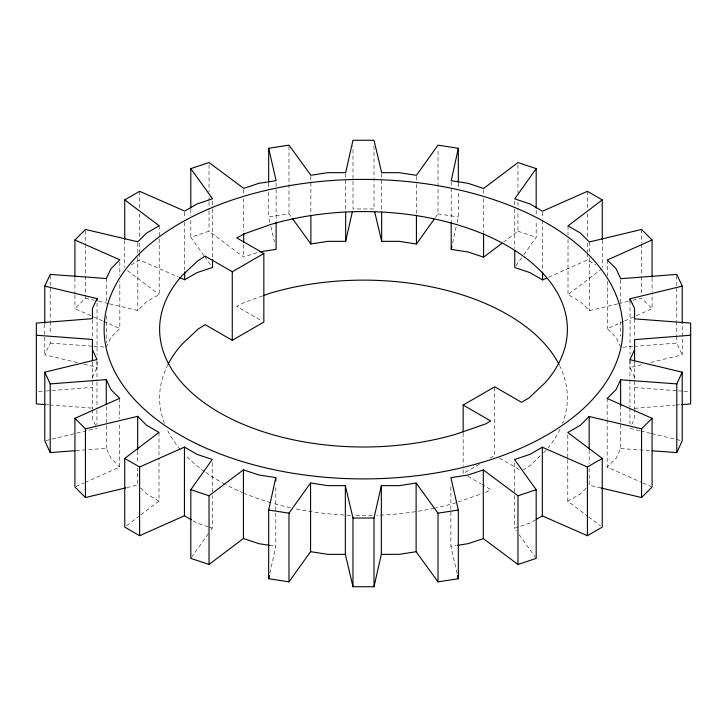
<?xml version="1.0" encoding="UTF-8"?>
<svg xmlns="http://www.w3.org/2000/svg" width="727" height="727" viewBox="0 0 727 727"><rect width="100%" height="100%" fill="white"/><g stroke="black" fill="none" stroke-linecap="round" stroke-linejoin="round"><path stroke-width="0.55" stroke-dasharray="3.63 2.73" d="M269.862 573.312L275.797 546.295L275.797 485.491M452.621 242.909L456.192 226.697M457.138 222.38L458.328 216.973L458.328 192.201M77.444 362.619L44.774 354.821L50.218 343.099L50.218 338.591M92.429 377.24L97.054 367.289L97.054 360.537M106.369 347.215L110.904 337.437L119.828 328.513L119.828 281.222M620.631 405.684L620.631 448.477L616.096 458.246L607.172 467.17L641.868 482.51M631.799 424.414L634.571 418.443L634.571 410.564M191.465 557.464L208.34 533.636M210.939 529.965L212.239 528.129L212.239 495.478M516.061 265.718L523.204 255.64M523.849 254.723L536.181 237.302L536.181 220.417M435.4 217.491L438.017 213.829L438.017 148.517M102.48 320.843L74.926 308.666L85.441 298.143L85.441 246.353M109.45 303.813L137.83 310.511L146.59 301.75L159.213 294.471L159.213 237.038M585.98 488.362L580.41 493.933L567.787 501.221L587.752 516.206M540.334 455.838L529.047 466.47L523.385 469.742M543.56 452.803L545.168 451.285A203.887 117.719 0 0 0 547.404 448.677M126.534 525.739L140.057 515.47M140.956 514.789L158.986 501.094L158.986 458.301M617.623 303.886L589.333 310.674L580.41 301.75L568.014 294.599L601.365 269.263M503.493 242.155L517.969 231.231L517.969 210.966M131.242 264.828L139.602 259.993L178.524 277.069M479.42 464.217L463.154 473.613L463.154 466.87M489.953 458.146L494.733 455.384L494.733 386.828M485.572 492.497L490.716 489.525L482.165 484.582M535.663 519.769L529.938 523.077L514.489 528.229L516.461 530.964M75.935 486.572L84.078 482.928M85.095 482.474L119.673 467.016L119.673 423.096M620.713 347.388L616.096 337.437L607.327 328.677L623.602 321.398M624.62 320.943L652.074 308.666L652.074 292.899M548.667 277.187L587.398 259.993L595.758 264.828M262.52 295.934L244.635 302.268L236.766 306.449L261.911 320.961M458.164 501.984L482.364 493.424M203.969 255.586L190.819 237.302L209.031 231.231L243.69 257.067L257.858 252.351M45.865 440.598L96.973 428.221M634.571 377.24L630.027 367.471L643.077 364.309M650.692 362.464L682.226 354.821L682.226 324.424M618.713 303.632L628.501 301.278M632.853 300.233L641.559 298.143L652.074 308.666M126.789 487.626L137.667 485.018L137.667 468.124M269.908 222.371L268.672 216.973L288.982 213.829L291.636 217.482M457.092 573.321L450.894 546.341L456.274 545.514M38.595 391.599L45.319 391.062M46.446 390.981L50.935 390.626M52.053 390.535L92.429 387.355M634.571 408.329L674.947 405.148M676.065 405.066L680.554 404.712M622.957 347.215L633.044 346.443M634.171 346.361L676.782 343.099L682.226 354.821M76.008 450.622L106.287 448.295L110.904 458.246L119.673 467.016M50.218 343.099L92.892 346.225M94.019 346.306L104.125 347.043M620.631 448.477L650.956 450.704M634.571 387.546L677.191 390.753M678.309 390.844L682.798 391.181M683.916 391.262L688.405 391.608M46.446 404.675L48.691 404.848M49.809 404.93L92.429 408.147M438.017 213.829L458.328 216.973M269.453 545.314L275.797 546.295M85.441 298.143L94.174 300.206M98.536 301.242L108.359 303.559M601.174 488.008L589.17 485.173L589.17 468.279M629.946 428.394L639.751 430.738M640.841 430.993L650.638 433.337M651.728 433.592L681.135 440.607M83.987 364.172L97.054 367.289M517.969 231.231L536.181 237.302M208.195 526.784L197.062 523.077L192.21 520.268M209.203 527.12L212.239 528.129M642.895 482.964L651.056 486.572M103.498 321.298L119.828 328.513M499.513 458.137L519.587 469.724M467.906 476.358L481.21 484.037M158.986 501.094L146.59 493.933L139.157 486.499M588.661 516.888L600.447 525.748M127.452 270.626L159.213 294.471M519.087 534.618L535.526 557.464M204.623 256.495L210.539 264.719M95.61 425.286L92.429 418.443L92.429 410.21M270.898 226.688L274.37 241.791M676.782 275.533L676.782 320.571M676.782 321.697L676.782 335.211M676.782 336.337L676.782 343.099M652.074 278.259L652.074 291.772M641.559 229.459L641.559 242.972M641.559 244.099L641.559 275.624M641.559 276.751L641.559 294.771M634.571 318.853L634.571 338M634.571 362.146L634.571 409.437M630.027 301.033L630.027 353.958M630.027 360.71L630.027 367.471M629.946 359.711L629.946 378.849M629.946 379.976L629.946 407.002M629.946 408.129L629.946 423.896M620.713 279.822L620.713 305.722M620.713 321.488L620.713 336.128M607.327 259.984L607.327 275.751M607.327 281.385L607.327 328.677M607.172 398.487L607.172 418.752M607.172 419.879L607.172 467.17M602.265 240.428L602.265 267.454M589.333 241.982L589.333 252.124M589.333 257.749L589.333 310.674M589.17 450.267L589.17 463.781M587.398 191.31L587.398 209.321M587.398 213.829L587.398 238.601M587.398 243.1L587.398 252.115M587.398 253.241L587.398 259.993M568.014 225.906L568.014 234.921M568.014 239.419L568.014 294.599M567.787 434.782L567.787 458.428M567.787 459.555L567.787 501.221M542.56 212.339L542.56 219.091M542.56 220.217L542.56 270.889M536.181 210.285L536.181 215.91M517.969 164.802L517.969 192.946M517.969 201.961L517.969 209.839M514.761 201.115L514.761 207.877M514.761 209.003L514.761 248.416M514.489 462.917L514.489 494.442M514.489 495.569L514.489 528.229M483.582 189.602L483.582 194.1M483.582 198.607L483.582 232.386M463.154 433.156L463.154 465.743M458.328 183.195L458.328 187.693M451.203 181.832L451.203 221.244M450.894 486.663L450.894 546.341M416.426 176.452L416.426 183.204M416.426 184.331L416.426 214.738M381.657 173.78L381.657 210.939M374.014 145.909L374.014 208.967L352.986 208.967L352.986 145.909M345.652 173.78L345.652 210.939M310.883 176.397L310.883 214.683M288.982 146.272L288.982 213.829M276.106 182.904L276.106 221.19M268.672 183.195L268.672 187.693M268.672 192.201L268.672 216.973M243.69 189.511L243.69 194.009M243.69 198.516L243.69 231.168M243.69 244.681L243.69 257.067M212.511 201.025L212.511 207.786M212.511 208.913L212.511 258.458M212.239 462.826L212.239 494.351M209.031 164.802L209.031 191.828M209.031 197.453L209.031 200.834M209.031 201.961L209.031 209.839M209.031 210.966L209.031 231.231M190.819 209.158L190.819 215.91M190.819 220.417L190.819 237.302M184.667 212.202L184.667 217.836M184.667 222.344L184.667 269.635M159.213 225.779L159.213 235.912M158.986 432.401L158.986 457.174M139.602 191.31L139.602 209.321M139.602 213.829L139.602 238.601M139.602 243.1L139.602 252.115M139.602 253.241L139.602 259.993M137.83 242.954L137.83 253.087M137.83 257.594L137.83 310.511M137.667 451.231L137.667 463.617M124.735 240.428L124.735 267.454M119.828 262.083L119.828 275.597M119.673 398.323L119.673 418.598M106.369 278.523L106.369 302.168M106.369 315.682L106.369 342.708M106.287 406.638L106.287 424.65M106.287 425.777L106.287 448.295M97.054 303.104L97.054 354.903M96.973 360.656L96.973 380.93M96.973 382.057L96.973 409.083M96.973 410.201L96.973 424.841M92.429 319.798L92.429 337.828M92.429 362.146L92.429 409.437M85.441 230.586L85.441 245.226M74.926 278.259L74.926 294.026M74.926 295.153L74.926 308.666M50.218 275.533L50.218 320.571M50.218 321.697L50.218 334.084M44.774 324.424L44.774 354.821M559.49 365.39A203.887 117.719 0 0 1 562.562 423.314M559.972 429.312A203.887 117.719 0 0 1 548.122 447.796M456.065 502.73A203.887 117.719 0 0 1 435.446 507.982M434.337 508.228A203.887 117.719 0 0 1 376.74 515.307M372.324 515.452A203.887 117.719 0 0 1 354.676 515.452M350.26 515.307A203.887 117.719 0 0 1 294.889 508.691M290.446 507.746A203.887 117.719 0 0 1 271.989 503.039M270.935 502.73A203.887 117.719 0 0 1 244.654 493.497M243.654 493.079A203.887 117.719 0 0 1 226.07 484.8M225.088 484.282A203.887 117.719 0 0 1 205.332 472.132M204.46 471.505A203.887 117.719 0 0 1 185.412 455.166M180.332 449.55A203.887 117.719 0 0 1 167.028 429.312M164.438 423.314A203.887 117.719 0 0 1 167.51 365.39"/><path stroke-width="1.09" d="M634.571 349.76L629.946 359.711L682.226 372.179L676.782 383.901L620.631 379.785L616.096 389.563L607.172 398.487L652.074 418.334L641.559 428.857L589.17 416.489L580.41 425.25L567.787 432.529L602.265 458.419L587.398 467.007L542.333 447.232L529.938 454.384L514.489 459.537L536.181 489.698L536.181 558.381L517.969 564.452L517.969 495.769L483.31 469.933L468.124 474.985L450.894 477.657L458.328 510.027L458.328 578.719L438.017 581.854L438.017 513.171L416.117 483.037L399.187 485.654L381.348 485.654L381.348 554.347L374.014 586.725L352.986 586.725L352.986 518.033L345.343 485.654L327.813 485.654L310.574 482.992L310.574 551.675L288.982 581.854L268.672 578.719L268.672 510.027L275.797 477.612L258.876 474.985L243.418 469.842L209.031 495.769L209.031 564.452L190.819 558.381L190.819 489.698L212.239 459.446L197.062 454.384L184.44 447.105L139.602 467.007L124.735 458.419L158.986 432.401L146.59 425.25L137.667 416.326L85.441 428.857L74.926 418.334L119.673 398.323L110.904 389.563L106.287 379.612L50.218 383.901L44.774 372.179L96.973 359.529L92.429 349.76M268.672 578.719L269.381 575.475M268.672 182.068L268.672 148.281L288.982 145.146L310.883 175.28L327.813 172.653L345.652 172.653L352.986 140.275L374.014 140.275L381.657 172.653L399.187 172.653L416.426 175.325L438.017 145.146L458.328 148.281L451.203 180.705L468.124 183.322L483.582 188.475L517.969 162.548L536.181 168.619L536.181 208.031M501.675 243.518L483.582 257.158L468.124 252.015L451.203 249.388L451.912 246.153M292.299 218.4L310.883 243.963L327.813 241.346L345.652 241.346L352.25 212.202M374.014 586.725L374.014 518.033L381.348 485.654M44.774 323.297L44.774 286.138L50.218 274.406L106.369 278.523L110.904 268.754L119.828 259.83L74.926 239.974L85.441 229.459L137.83 241.827L146.59 233.067L159.213 225.779L124.735 199.889L139.602 191.31L184.667 211.084L197.062 203.923L212.511 198.771L190.819 168.619L209.031 162.548L243.69 188.384L258.876 183.322L276.106 180.66L268.672 148.281M44.774 286.138L97.054 298.606L92.429 308.557L92.429 318.671L36.35 323.088L36.35 403.912L45.319 404.594M652.074 450.785L676.782 452.594L682.226 440.862L682.226 372.179M536.181 168.619L514.761 198.871L529.938 203.923L542.56 211.212L587.398 191.31L602.265 199.889L602.265 239.301M374.778 212.202L381.657 241.346L399.187 241.346L416.426 244.008L434.092 219.318M288.982 581.854L288.982 513.171L310.574 482.992M601.174 488.008L641.559 497.541L652.074 487.026L652.074 418.334M602.265 199.889L568.014 225.906L580.41 233.067L589.333 241.982L641.559 229.459L652.074 239.974L652.074 277.132M209.031 564.452L243.418 538.525L243.418 469.842M179.551 277.523L184.667 279.768L197.062 272.616L212.511 267.463L212.511 259.584M463.154 432.029L463.154 405.057L490.716 420.969L485.572 423.941L456.065 434.173A203.887 117.719 0 0 1 219.327 412.527A203.887 117.719 0 0 1 181.832 275.851L197.953 260.666L205.132 256.086L232.267 271.753L263.846 253.523L263.846 322.079L232.267 340.309L205.132 324.642L197.953 329.213L181.832 344.398A203.887 117.719 0 0 0 168.01 364.409M463.154 405.057L494.733 386.828L521.495 402.276L529.047 397.923L545.168 382.738A203.887 117.719 0 0 0 507.673 246.053A203.887 117.719 0 0 0 270.935 224.407L244.635 233.712L236.766 237.893L263.846 253.523M536.608 519.223L542.333 515.916L587.398 535.69L602.265 527.111L602.265 458.419M652.074 239.974L607.327 259.984L616.096 268.754L620.713 278.705L676.782 274.406L682.226 286.138L682.226 323.297M514.761 250.661L514.761 267.554L529.938 272.616L542.56 279.895L546.631 278.087M124.735 458.419L124.735 527.111L139.602 535.69L184.44 515.788L191.237 519.714M263.574 295.562L270.935 292.963A203.887 117.719 0 0 1 558.99 364.409M517.969 495.769L536.181 489.698M517.969 564.452L483.31 538.616L468.124 543.678L457.356 545.341M630.027 301.033L630.027 298.779L682.226 286.138M74.926 418.334L74.926 487.026L85.441 497.541L125.698 487.89M259.948 251.842L276.106 249.343L276.106 222.317M438.017 513.171L458.328 510.027M438.017 581.854L416.117 551.72L399.187 554.347L381.348 554.347M690.65 335.229L634.571 339.645L634.571 361.037M681.681 404.621L690.65 403.912L690.65 323.088L634.571 318.853L634.571 308.557L630.027 298.779M44.774 372.179L44.774 440.862L50.218 452.594L74.89 450.704M352.986 518.033L374.014 518.033M352.986 586.725L345.343 554.347L327.813 554.347L310.574 551.675M36.35 335.229L92.429 339.454L92.429 360.856M268.672 510.027L288.982 513.171M269.453 545.314L258.876 543.678L243.418 538.525M190.819 489.698L209.031 495.769M457.583 575.475L458.328 578.719M676.782 383.901L676.782 452.594M641.559 428.857L641.559 497.541M620.631 379.785L620.631 405.684M589.17 416.489L589.17 449.141M587.398 467.007L587.398 535.69M542.56 272.016L542.56 279.895M542.333 447.232L542.333 515.916M483.582 233.512L483.582 257.158M483.31 469.933L483.31 538.616M458.328 148.281L458.328 182.068M451.203 222.362L451.203 249.388M416.426 215.864L416.426 244.008M416.117 483.037L416.117 551.72M381.657 212.066L381.657 241.346M345.652 212.066L345.652 241.346M345.343 485.654L345.343 554.347M310.883 215.81L310.883 243.963M275.797 477.612L275.797 480.983M243.69 233.422L243.69 242.427M232.267 271.753L232.267 340.309M190.819 168.619L190.819 208.031M184.667 271.889L184.667 279.768M184.44 447.105L184.44 515.788M139.602 467.007L139.602 535.69M137.667 416.326L137.667 450.104M124.735 199.889L124.735 239.301M106.287 379.612L106.287 404.385M97.054 298.606L97.054 300.851M85.441 428.857L85.441 497.541M74.926 239.974L74.926 277.132M50.218 383.901L50.218 452.594M200.261 445.533A259.385 149.753 0 0 0 619.695 352.586A259.385 149.753 0 0 0 270.544 189.347A259.385 149.753 0 0 0 200.261 445.533"/></g></svg>
